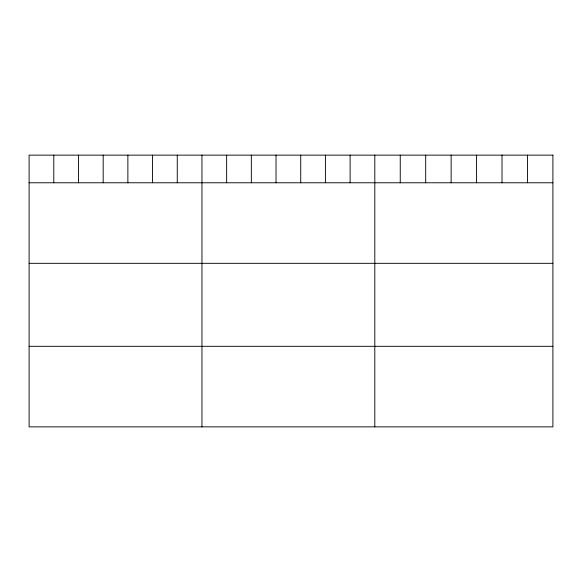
<?xml version="1.0" encoding="UTF-8"?>
<svg xmlns="http://www.w3.org/2000/svg" width="582" height="582" viewBox="0 0 582 582"><rect width="100%" height="100%" fill="white"/><g stroke="black" fill="none" stroke-linecap="round" stroke-linejoin="round"><path stroke-width="0.87" d="M29.1 182.777L552.9 182.777M29.1 263.326L552.9 263.326M29.1 346.312L552.9 346.312M527.459 155.139L527.459 182.777M502.019 155.139L502.019 182.777M476.578 155.139L476.578 182.777M451.13 155.139L451.13 182.777M425.689 155.139L425.689 182.777M400.249 155.139L400.249 182.777M374.808 155.139L374.808 426.861M350.117 155.139L350.117 182.777M325.418 155.139L325.418 182.777M300.727 155.139L300.727 182.777M276.035 155.139L276.035 182.777M251.344 155.139L251.344 182.777M226.645 155.139L226.645 182.777M201.954 155.139L201.954 426.861M177.263 155.139L177.263 182.777M152.564 155.139L152.564 182.777M127.873 155.139L127.873 182.777M103.181 155.139L103.181 182.777M78.49 155.139L78.49 182.777M53.791 155.139L53.791 182.777M552.9 155.139L29.1 155.139L29.1 426.861L552.9 426.861L552.9 155.139"/></g></svg>
